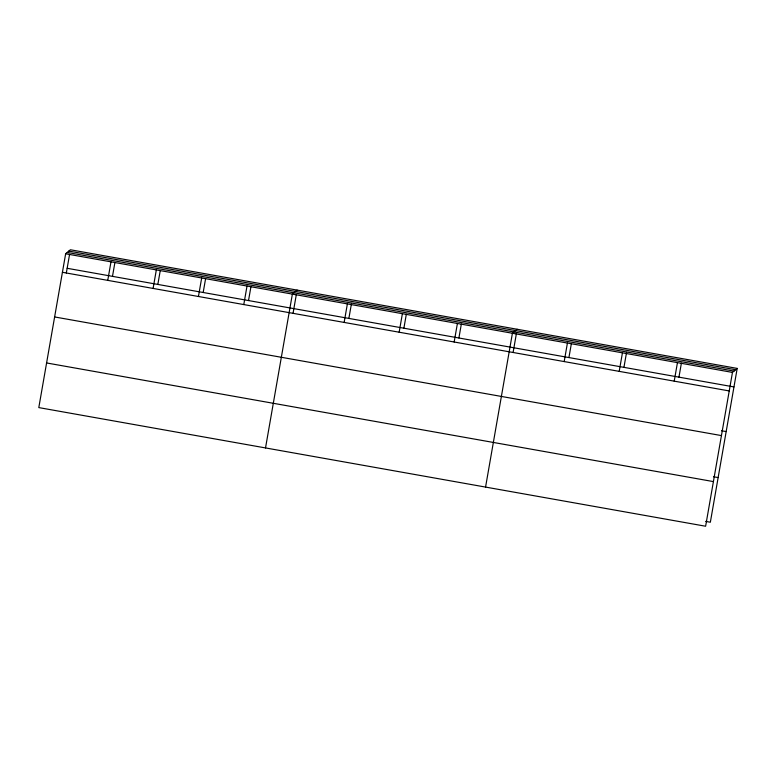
<?xml version="1.0" encoding="UTF-8"?>
<svg xmlns="http://www.w3.org/2000/svg" width="776" height="776" viewBox="0 0 776 776"><rect width="100%" height="100%" fill="white"/><g stroke="black" fill="none" stroke-linecap="round" stroke-linejoin="round"><path stroke-width="1.16" d="M65.65 253.771L38.8 407.594L705.617 526.235L732.466 372.412L737.2 368.406L70.383 249.765L65.65 253.771L732.466 372.412M66.329 272.987L69.578 254.392M107.757 280.369L110.987 261.842M112.491 276.363L114.916 262.463M153.095 288.439L156.335 269.912M157.838 284.423L160.263 270.533M198.443 296.5L201.673 277.973M203.176 292.494L205.611 278.594M243.79 304.57L247.02 286.043M248.524 300.564L250.949 286.664M265.518 447.936L292.368 294.114L297.101 290.098M293.047 313.329L296.296 294.735M344.146 322.428L347.376 303.901M348.88 318.412L351.509 303.358M399.155 332.215L402.385 313.688M403.889 328.209L406.314 314.309M454.164 342.003L457.404 323.476M458.907 337.996L461.332 324.096M485.563 487.085L512.412 333.263L517.155 329.247M513.101 352.479L516.544 332.729M564.191 361.577L567.421 343.05M568.924 357.571L571.359 343.671M619.2 371.365L622.439 352.837M623.943 367.358L626.572 352.304M674.218 381.152L677.448 362.625M678.952 377.146L681.377 363.246M737.2 368.406L710.35 522.229L705.675 521.394M68.822 251.085L735.638 369.725M67.211 252.452L734.028 371.093M67.153 268.292L733.97 386.933M62.41 272.298L729.227 390.939M721.496 430.748L726.171 431.582M54.621 316.947L721.438 435.588M713.464 476.745L718.149 477.579M46.589 362.955L713.406 481.595"/></g></svg>
